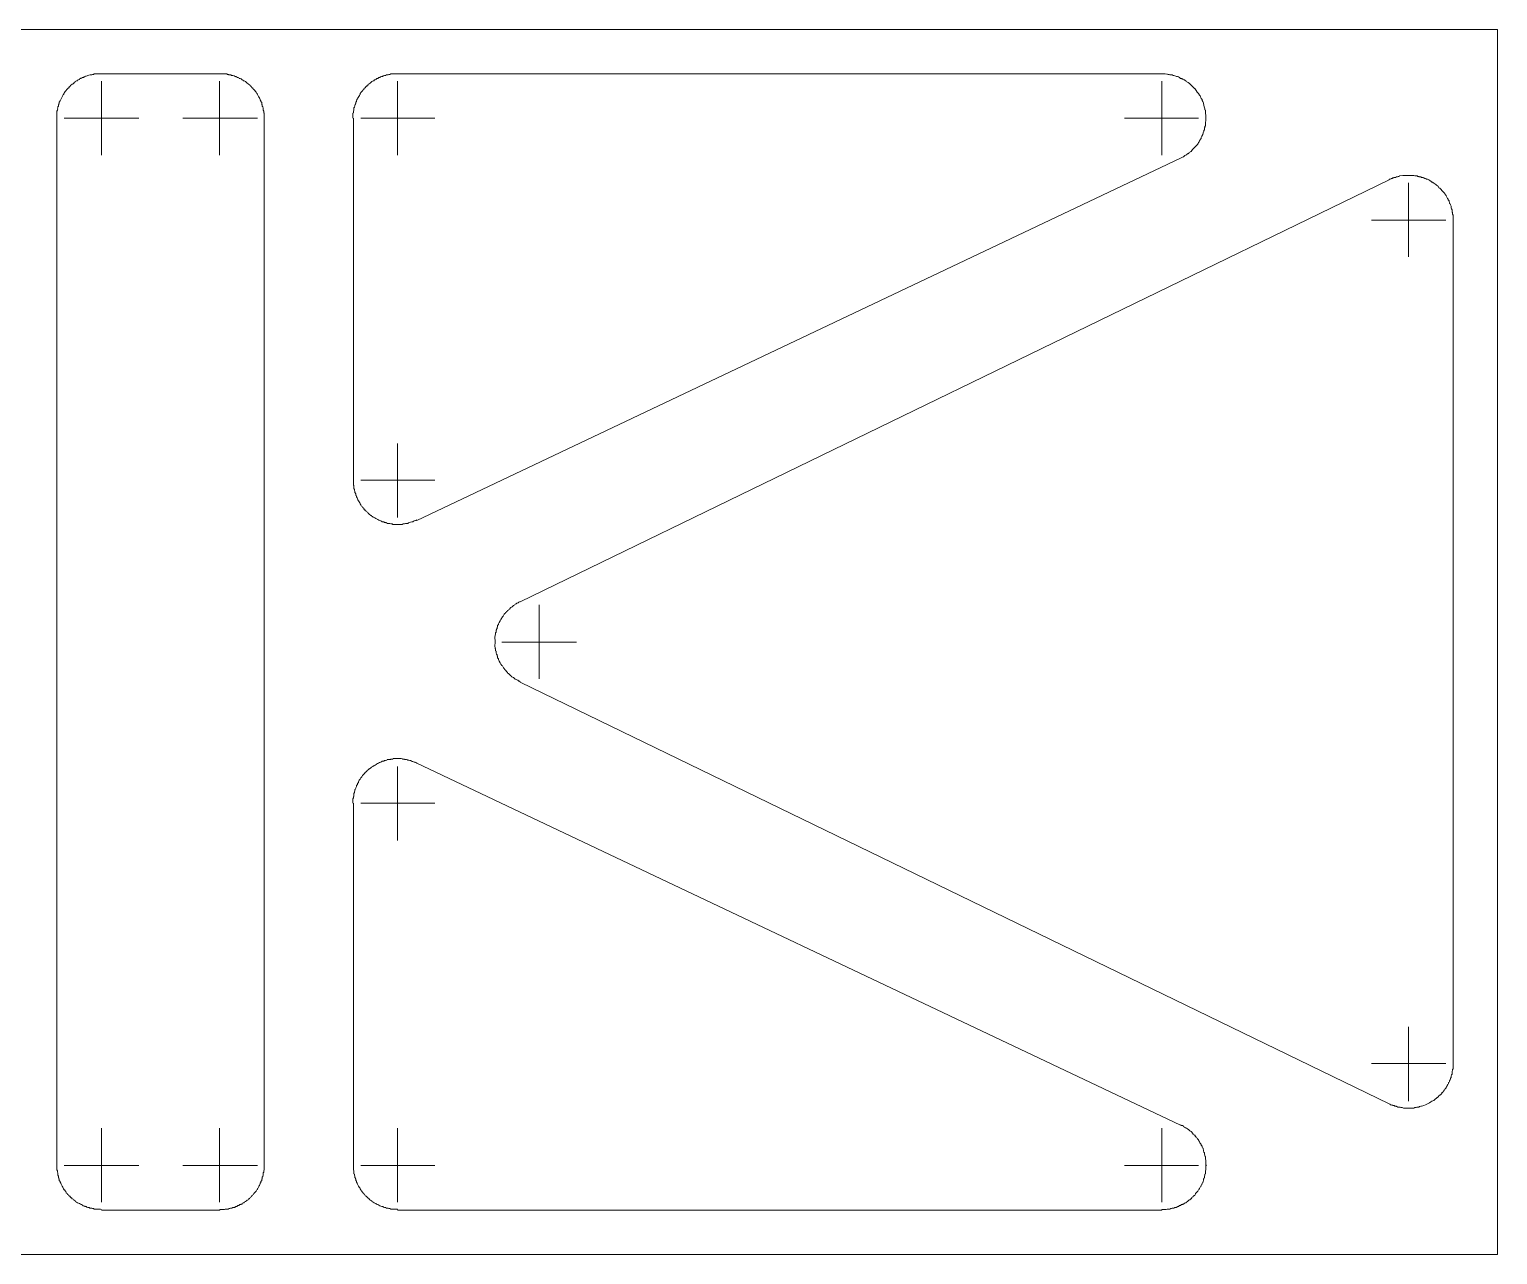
# Model space of a CAD drawing. Header units: millimetres. Extents: x 43 to 576, y 6 to 798.
# Drawn here: x 376.3 to 475.4, y 164.9 to 247.6 of the extents above; entities that cross this region are included whole.
import ezdxf

# ---------------------------------------------------------------- set-up
doc = ezdxf.new("R2010")
doc.units = ezdxf.units.MM
doc.header["$MEASUREMENT"] = 0
doc.layers.get('0').update_dxf_attribs({"linetype": 'CONTINUOUS'})

msp = doc.modelspace()

# ---------------------------------------------------------------- linework, layer by layer
at = {"color": 0, "linetype": 'Continuous', "lineweight": 9, "true_color": 0x000007}
for p, q in [((294.972, 247.635), (475.422, 247.635)), ((475.422, 164.936), (475.422, 247.635)), ((389.183, 244.625), (381.211, 244.625)), ((381.211, 241.648), (381.211, 244.129)), ((389.183, 241.648), (389.183, 244.129)), ((401.191, 241.648), (401.191, 244.129)), ((452.763, 241.648), (452.763, 244.129)), ((378.201, 241.648), (378.201, 170.956)), ((381.211, 241.648), (378.697, 241.648)), ((381.211, 241.648), (381.211, 239.134)), ((381.211, 241.648), (383.725, 241.648)), ((389.183, 241.648), (386.702, 241.648)), ((389.183, 241.648), (389.183, 239.134)), ((389.183, 241.648), (391.731, 241.648)), ((392.194, 170.956), (392.194, 241.648)), ((398.214, 241.648), (398.214, 217.202)), ((401.191, 241.648), (398.71, 241.648)), ((401.191, 241.648), (401.191, 239.134)), ((401.191, 241.648), (403.705, 241.648)), ((452.763, 241.648), (450.249, 241.648)), ((452.763, 241.648), (452.763, 239.134)), ((452.763, 241.648), (455.244, 241.648)), ((402.482, 214.489), (454.02, 238.935)), ((468.112, 237.48), (409.461, 208.998)), ((469.402, 234.767), (469.402, 237.281)), ((469.402, 234.767), (466.921, 234.767)), ((469.402, 234.767), (469.402, 232.286)), ((469.402, 234.767), (471.916, 234.767)), ((472.412, 177.837), (472.412, 234.767)), ((401.191, 217.202), (401.191, 219.683)), ((401.191, 217.202), (398.71, 217.202)), ((401.191, 217.202), (401.191, 214.688)), ((401.191, 217.202), (403.705, 217.202)), ((410.751, 206.285), (410.751, 208.799)), ((410.751, 206.285), (408.237, 206.285)), ((410.751, 206.285), (410.751, 203.804)), ((410.751, 206.285), (413.266, 206.285)), ((409.461, 203.573), (468.112, 175.124)), ((401.191, 195.402), (401.191, 197.883)), ((454.02, 173.669), (402.482, 198.115)), ((398.214, 195.402), (398.214, 170.956)), ((401.191, 195.402), (398.71, 195.402)), ((401.191, 195.402), (401.191, 192.888)), ((401.191, 195.402), (403.705, 195.402)), ((469.402, 177.837), (469.402, 180.318)), ((469.402, 177.837), (466.921, 177.837)), ((469.402, 177.837), (469.402, 175.29)), ((469.402, 177.837), (471.916, 177.837)), ((381.211, 170.956), (381.211, 173.47)), ((389.183, 170.956), (389.183, 173.47)), ((401.191, 170.956), (401.191, 173.47)), ((452.763, 170.956), (452.763, 173.47)), ((381.211, 170.956), (378.697, 170.956)), ((381.211, 170.956), (381.211, 168.475)), ((381.211, 170.956), (383.725, 170.956)), ((389.183, 170.956), (386.702, 170.956)), ((389.183, 170.956), (389.183, 168.475)), ((389.183, 170.956), (391.731, 170.956)), ((401.191, 170.956), (398.71, 170.956)), ((401.191, 170.956), (401.191, 168.475)), ((401.191, 170.956), (403.705, 170.956)), ((452.763, 170.956), (450.249, 170.956)), ((452.763, 170.956), (452.763, 168.475)), ((452.763, 170.956), (455.244, 170.956)), ((381.211, 167.946), (389.183, 167.946)), ((401.191, 167.946), (452.763, 167.946)), ((475.422, 164.936), (294.972, 164.936))]:
    msp.add_line(p, q, dxfattribs=at)
for points in [[(379.26, 243.93), (379.226, 243.93), (379.193, 243.897), (379.127, 243.864), (379.127, 243.798), (379.094, 243.798), (379.028, 243.765), (379.028, 243.699), (378.962, 243.699), (378.962, 243.666)], [(379.723, 244.294), (379.723, 244.261), (379.656, 244.228), (379.623, 244.228), (379.59, 244.162), (379.557, 244.162), (379.524, 244.162), (379.491, 244.129), (379.458, 244.096), (379.425, 244.096), (379.392, 244.063)], [(380.087, 244.459), (380.087, 244.426), (380.02, 244.426), (380.02, 244.393), (379.954, 244.393), (379.921, 244.393)], [(381.013, 244.625), (380.847, 244.625), (380.814, 244.625), (380.715, 244.625), (380.682, 244.592), (380.616, 244.592), (380.55, 244.559), (380.483, 244.559), (380.45, 244.559)], [(390.837, 244.162), (390.837, 244.162), (390.771, 244.162), (390.771, 244.195), (390.738, 244.228), (390.705, 244.228), (390.672, 244.261), (390.639, 244.294), (390.606, 244.294), (390.573, 244.327), (390.54, 244.327), (390.507, 244.327), (390.474, 244.36), (390.44, 244.393), (390.407, 244.393), (390.374, 244.393), (390.341, 244.426), (390.308, 244.426), (390.275, 244.459), (390.242, 244.459), (390.209, 244.459), (390.176, 244.493), (390.143, 244.493), (390.077, 244.526), (390.077, 244.526), (390.01, 244.526), (389.977, 244.526), (389.944, 244.559), (389.911, 244.559), (389.878, 244.559), (389.812, 244.559), (389.779, 244.592), (389.713, 244.592), (389.68, 244.625), (389.547, 244.625), (389.514, 244.625), (389.481, 244.625)], [(391.499, 243.566), (391.499, 243.566), (391.466, 243.599), (391.433, 243.632), (391.433, 243.666), (391.4, 243.699), (391.367, 243.699), (391.334, 243.765), (391.301, 243.765), (391.301, 243.798), (391.267, 243.798), (391.234, 243.864), (391.201, 243.864), (391.201, 243.897), (391.135, 243.93), (391.135, 243.93), (391.102, 243.963)], [(399.273, 243.963), (399.24, 243.93), (399.24, 243.93), (399.207, 243.897), (399.174, 243.864), (399.14, 243.864), (399.14, 243.798), (399.074, 243.798), (399.074, 243.765), (399.041, 243.765), (399.008, 243.699), (398.975, 243.699), (398.942, 243.666), (398.942, 243.632), (398.909, 243.599), (398.876, 243.566)], [(400.894, 244.625), (400.861, 244.625), (400.828, 244.625), (400.728, 244.625), (400.662, 244.592), (400.596, 244.592), (400.563, 244.559), (400.497, 244.559), (400.464, 244.559), (400.431, 244.559), (400.398, 244.526), (400.364, 244.526), (400.298, 244.526), (400.298, 244.526), (400.265, 244.493), (400.199, 244.493), (400.199, 244.459), (400.133, 244.459), (400.1, 244.459), (400.067, 244.426), (400.034, 244.426), (400.001, 244.393), (399.967, 244.393), (399.934, 244.393), (399.901, 244.36), (399.868, 244.327), (399.835, 244.327), (399.802, 244.327), (399.769, 244.294), (399.736, 244.294), (399.736, 244.261), (399.67, 244.228), (399.637, 244.228), (399.604, 244.195), (399.604, 244.162), (399.537, 244.162), (399.537, 244.162)], [(452.994, 244.625), (452.961, 244.625), (452.928, 244.625), (452.763, 244.625), (401.191, 244.625)], [(453.524, 244.526), (453.457, 244.559), (453.424, 244.559), (453.358, 244.559), (453.292, 244.559), (453.259, 244.592)], [(454.45, 244.096), (454.417, 244.129), (454.384, 244.162), (454.351, 244.162), (454.318, 244.195), (454.284, 244.228), (454.251, 244.228), (454.251, 244.228), (454.185, 244.261), (454.185, 244.294), (454.119, 244.294), (454.086, 244.327), (454.053, 244.327), (454.02, 244.327), (453.987, 244.36)], [(455.012, 243.632), (454.979, 243.632), (454.946, 243.666), (454.913, 243.699), (454.88, 243.732), (454.88, 243.765), (454.847, 243.765), (454.814, 243.798)], [(378.433, 242.805), (378.399, 242.805), (378.399, 242.739), (378.366, 242.739), (378.366, 242.706), (378.366, 242.64), (378.333, 242.64), (378.333, 242.574), (378.3, 242.541), (378.3, 242.508), (378.3, 242.475), (378.3, 242.442)], [(378.697, 243.335), (378.664, 243.302), (378.664, 243.269), (378.664, 243.236), (378.631, 243.236), (378.598, 243.202), (378.598, 243.169)], [(392.194, 241.648), (392.194, 241.681), (392.194, 241.978), (392.161, 242.012), (392.161, 242.111), (392.128, 242.177), (392.128, 242.21), (392.128, 242.276), (392.128, 242.342), (392.094, 242.375), (392.094, 242.409), (392.061, 242.442), (392.061, 242.475), (392.061, 242.508), (392.061, 242.541), (392.028, 242.574), (392.028, 242.64), (392.028, 242.64), (392.028, 242.706), (391.995, 242.739), (391.962, 242.739), (391.962, 242.805), (391.962, 242.805), (391.929, 242.872), (391.929, 242.905), (391.896, 242.938), (391.896, 242.971), (391.863, 242.971), (391.863, 243.037), (391.83, 243.037), (391.83, 243.103), (391.797, 243.103), (391.764, 243.202), (391.731, 243.236), (391.731, 243.236), (391.731, 243.269), (391.698, 243.302)], [(398.677, 243.302), (398.677, 243.269), (398.677, 243.236), (398.644, 243.236), (398.611, 243.202), (398.611, 243.169), (398.578, 243.103), (398.545, 243.103), (398.545, 243.037), (398.512, 243.037), (398.512, 242.971), (398.479, 242.971), (398.479, 242.938), (398.446, 242.905), (398.446, 242.872), (398.413, 242.805), (398.413, 242.805), (398.413, 242.739), (398.38, 242.739), (398.38, 242.706), (398.38, 242.64), (398.347, 242.64), (398.347, 242.574), (398.313, 242.541), (398.313, 242.508), (398.313, 242.475), (398.313, 242.442), (398.28, 242.409), (398.28, 242.375), (398.247, 242.342), (398.247, 242.276), (398.247, 242.21), (398.247, 242.177), (398.214, 242.111), (398.214, 242.012), (398.181, 241.978), (398.181, 241.912)], [(455.541, 242.739), (455.508, 242.772), (455.508, 242.805), (455.475, 242.839), (455.475, 242.872), (455.475, 242.905), (455.442, 242.938), (455.409, 242.971)], [(378.267, 242.276), (378.234, 242.21), (378.234, 242.177), (378.201, 242.111), (378.201, 242.045)], [(455.707, 242.045), (455.707, 242.078), (455.707, 242.177), (455.674, 242.21), (455.674, 242.276)], [(455.608, 240.755), (455.608, 240.821), (455.641, 240.821), (455.641, 240.854), (455.641, 240.92), (455.641, 240.986), (455.674, 241.019), (455.674, 241.085), (455.707, 241.118), (455.707, 241.185), (455.707, 241.218), (455.707, 241.284)], [(455.31, 240.093), (455.31, 240.126), (455.343, 240.159), (455.343, 240.192), (455.376, 240.225), (455.409, 240.258), (455.409, 240.291), (455.409, 240.325)], [(454.417, 239.167), (454.45, 239.2), (454.483, 239.233), (454.516, 239.233), (454.549, 239.266), (454.582, 239.266), (454.582, 239.299), (454.648, 239.332), (454.648, 239.332), (454.681, 239.365), (454.714, 239.398), (454.748, 239.398), (454.781, 239.464), (454.814, 239.464), (454.814, 239.498)], [(468.806, 237.744), (468.773, 237.711), (468.707, 237.711), (468.674, 237.678), (468.641, 237.678), (468.608, 237.678), (468.575, 237.678), (468.542, 237.645), (468.509, 237.645), (468.476, 237.645), (468.41, 237.645), (468.41, 237.612), (468.343, 237.612), (468.31, 237.579), (468.277, 237.579), (468.244, 237.579), (468.244, 237.546), (468.178, 237.513), (468.145, 237.513), (468.112, 237.513), (468.112, 237.48)], [(470.692, 237.513), (470.659, 237.513), (470.626, 237.513), (470.593, 237.546), (470.56, 237.579), (470.527, 237.579), (470.494, 237.579), (470.46, 237.612), (470.394, 237.612), (470.394, 237.645), (470.361, 237.645), (470.295, 237.645), (470.295, 237.645), (470.229, 237.678), (470.196, 237.678), (470.163, 237.678), (470.13, 237.678), (470.097, 237.711), (470.03, 237.711), (469.997, 237.744)], [(471.188, 237.215), (471.188, 237.215), (471.122, 237.248), (471.122, 237.281), (471.056, 237.281), (471.056, 237.314), (470.99, 237.314)], [(471.618, 236.818), (471.585, 236.851), (471.552, 236.884), (471.519, 236.917), (471.519, 236.917), (471.453, 236.95)], [(471.949, 236.388), (471.949, 236.421), (471.916, 236.454), (471.883, 236.487), (471.883, 236.52), (471.85, 236.553)], [(472.214, 235.859), (472.181, 235.892), (472.181, 235.925), (472.181, 235.958), (472.148, 235.991), (472.148, 236.057)], [(472.412, 234.767), (472.412, 234.8), (472.412, 235.098), (472.379, 235.164), (472.379, 235.263), (472.346, 235.296), (472.346, 235.363), (472.346, 235.396), (472.346, 235.462), (472.313, 235.528)], [(398.214, 216.937), (398.214, 216.871), (398.247, 216.838), (398.247, 216.739), (398.247, 216.706), (398.247, 216.639), (398.28, 216.573), (398.28, 216.507), (398.313, 216.474), (398.313, 216.474), (398.313, 216.408), (398.313, 216.375), (398.347, 216.342), (398.347, 216.309), (398.38, 216.276), (398.38, 216.242), (398.38, 216.209), (398.38, 216.176), (398.413, 216.143), (398.413, 216.11), (398.413, 216.077)], [(398.71, 215.548), (398.71, 215.515), (398.744, 215.482), (398.777, 215.449), (398.777, 215.449), (398.81, 215.415), (398.843, 215.382), (398.843, 215.349), (398.909, 215.316), (398.909, 215.283), (398.942, 215.25), (398.942, 215.217), (398.975, 215.217), (399.008, 215.184), (399.008, 215.151), (399.074, 215.118), (399.074, 215.118), (399.107, 215.085), (399.14, 215.052), (399.174, 215.018), (399.207, 214.985), (399.24, 214.952), (399.273, 214.919), (399.306, 214.919), (399.306, 214.886), (399.372, 214.853), (399.372, 214.82), (399.438, 214.82), (399.438, 214.787), (399.471, 214.754), (399.504, 214.754), (399.537, 214.721)], [(400.067, 214.456), (400.067, 214.456), (400.133, 214.423), (400.133, 214.39), (400.199, 214.39), (400.232, 214.39), (400.265, 214.39), (400.298, 214.357), (400.331, 214.357), (400.364, 214.357), (400.398, 214.357), (400.431, 214.324), (400.464, 214.324), (400.497, 214.291), (400.563, 214.291), (400.596, 214.291), (400.662, 214.291), (400.728, 214.258), (400.828, 214.258), (400.861, 214.225), (401.158, 214.225), (401.191, 214.225), (401.224, 214.225), (401.324, 214.225)], [(401.522, 214.225), (401.555, 214.258), (401.655, 214.258), (401.721, 214.291), (401.787, 214.291), (401.82, 214.291), (401.886, 214.291), (401.919, 214.324), (401.952, 214.324), (401.985, 214.357)], [(402.151, 214.39), (402.184, 214.39), (402.25, 214.39), (402.25, 214.423), (402.316, 214.456), (402.316, 214.456), (402.415, 214.489), (402.415, 214.489), (402.482, 214.522)], [(408.767, 208.535), (408.734, 208.502), (408.701, 208.469), (408.667, 208.436), (408.601, 208.403), (408.601, 208.369), (408.568, 208.336), (408.535, 208.336), (408.535, 208.303), (408.469, 208.27), (408.469, 208.237)], [(409.461, 208.998), (409.428, 208.998), (409.362, 208.965), (409.362, 208.932), (409.296, 208.932), (409.296, 208.932)], [(408.006, 207.509), (408.006, 207.509), (408.006, 207.476), (407.973, 207.443), (407.94, 207.41), (407.94, 207.344), (407.94, 207.344), (407.94, 207.278), (407.907, 207.278), (407.907, 207.245), (407.907, 207.179), (407.874, 207.179), (407.874, 207.112), (407.84, 207.079), (407.84, 207.013), (407.84, 206.98), (407.84, 206.947), (407.807, 206.914), (407.807, 206.815), (407.774, 206.749), (407.774, 206.715)], [(407.774, 205.888), (407.774, 205.855), (407.807, 205.822), (407.807, 205.69), (407.84, 205.657), (407.84, 205.657), (407.84, 205.591), (407.84, 205.525), (407.874, 205.492), (407.874, 205.458), (407.907, 205.425), (407.907, 205.392), (407.907, 205.359), (407.94, 205.326), (407.94, 205.293), (407.94, 205.26), (407.94, 205.227), (407.973, 205.161), (408.006, 205.161), (408.006, 205.128), (408.006, 205.095)], [(408.469, 204.367), (408.469, 204.334), (408.535, 204.334), (408.535, 204.301), (408.568, 204.268), (408.601, 204.234), (408.601, 204.234), (408.634, 204.168), (408.667, 204.168), (408.701, 204.135), (408.734, 204.102), (408.767, 204.102), (408.767, 204.069)], [(409.296, 203.705), (409.296, 203.705), (409.362, 203.672), (409.362, 203.639), (409.428, 203.639), (409.428, 203.639), (409.461, 203.606)], [(400.298, 198.28), (400.265, 198.247), (400.232, 198.247), (400.199, 198.247), (400.133, 198.247), (400.133, 198.214), (400.067, 198.181), (400.067, 198.181), (399.967, 198.148), (399.967, 198.148)], [(400.662, 198.346), (400.596, 198.346), (400.596, 198.346), (400.497, 198.346), (400.464, 198.313)], [(401.026, 198.412), (400.894, 198.412), (400.861, 198.379), (400.828, 198.379)], [(401.787, 198.346), (401.754, 198.346), (401.655, 198.346), (401.655, 198.379), (401.588, 198.379)], [(402.118, 198.247), (402.118, 198.28), (402.085, 198.28), (402.018, 198.28), (402.018, 198.28), (401.952, 198.313)], [(402.482, 198.115), (402.415, 198.148), (402.382, 198.181), (402.349, 198.181), (402.316, 198.181)], [(399.306, 197.718), (399.273, 197.718), (399.24, 197.685), (399.207, 197.652), (399.207, 197.652), (399.14, 197.619)], [(399.769, 198.049), (399.736, 198.049), (399.736, 198.015), (399.67, 197.982), (399.67, 197.982), (399.604, 197.949), (399.604, 197.949)], [(398.347, 196.361), (398.313, 196.328), (398.313, 196.295), (398.313, 196.229), (398.313, 196.229), (398.28, 196.163), (398.28, 196.13), (398.247, 196.064), (398.247, 195.998), (398.247, 195.965)], [(398.545, 196.858), (398.545, 196.825), (398.545, 196.792), (398.512, 196.758), (398.479, 196.725), (398.479, 196.692), (398.479, 196.659), (398.446, 196.626), (398.413, 196.593), (398.413, 196.56), (398.413, 196.527)], [(398.214, 195.766), (398.214, 195.766), (398.181, 195.7), (398.181, 195.601)], [(472.379, 177.44), (472.412, 177.473), (472.412, 177.605)], [(471.42, 175.587), (471.453, 175.654), (471.486, 175.654), (471.519, 175.687), (471.519, 175.72), (471.585, 175.72), (471.585, 175.753), (471.651, 175.819), (471.651, 175.852), (471.684, 175.885), (471.717, 175.885), (471.751, 175.951), (471.751, 175.951), (471.784, 175.984), (471.817, 176.017), (471.817, 176.051), (471.85, 176.084), (471.883, 176.117), (471.883, 176.117), (471.916, 176.183), (471.949, 176.183), (471.949, 176.249), (471.982, 176.249), (471.982, 176.282), (472.015, 176.315), (472.015, 176.348), (472.048, 176.381), (472.048, 176.414), (472.081, 176.447), (472.114, 176.481), (472.114, 176.514), (472.114, 176.547), (472.148, 176.58), (472.181, 176.613), (472.181, 176.646), (472.181, 176.679), (472.214, 176.712), (472.214, 176.778), (472.247, 176.778), (472.247, 176.811), (472.247, 176.878), (472.28, 176.878), (472.28, 176.944), (472.28, 176.977), (472.28, 177.01), (472.313, 177.043), (472.313, 177.076), (472.346, 177.109), (472.346, 177.175), (472.346, 177.208), (472.346, 177.241)], [(468.112, 175.124), (468.112, 175.124), (468.178, 175.091), (468.178, 175.058), (468.244, 175.058), (468.244, 175.058), (468.277, 175.025), (468.343, 175.025), (468.343, 174.992), (468.41, 174.992), (468.443, 174.992), (468.476, 174.959), (468.509, 174.959), (468.542, 174.959), (468.575, 174.959), (468.608, 174.926), (468.641, 174.926), (468.674, 174.893), (468.773, 174.893), (468.773, 174.893)], [(469.567, 174.827), (469.6, 174.827), (469.766, 174.827), (469.832, 174.86), (469.931, 174.86), (469.964, 174.893), (470.03, 174.893), (470.063, 174.893), (470.13, 174.893), (470.13, 174.926), (470.163, 174.926), (470.229, 174.959), (470.262, 174.959), (470.295, 174.959)], [(454.417, 173.47), (454.384, 173.503), (454.351, 173.503), (454.284, 173.536), (454.251, 173.57), (454.218, 173.603)], [(455.045, 172.908), (455.012, 172.941), (455.012, 172.974), (454.979, 173.007), (454.946, 173.007), (454.913, 173.04), (454.88, 173.073)], [(455.277, 172.577), (455.277, 172.61), (455.244, 172.643), (455.244, 172.676), (455.211, 172.709), (455.178, 172.743)], [(455.707, 171.386), (455.707, 171.452), (455.707, 171.486), (455.707, 171.552), (455.674, 171.585), (455.674, 171.651), (455.641, 171.717), (455.641, 171.75), (455.641, 171.783), (455.641, 171.816), (455.608, 171.849), (455.608, 171.882), (455.575, 171.916), (455.575, 171.949), (455.575, 171.982), (455.575, 172.015), (455.541, 172.048), (455.541, 172.081), (455.541, 172.114), (455.508, 172.147), (455.475, 172.18), (455.475, 172.246), (455.475, 172.246), (455.442, 172.313), (455.409, 172.313), (455.409, 172.346), (455.409, 172.379)], [(378.201, 170.692), (378.201, 170.659), (378.234, 170.592), (378.234, 170.493), (378.267, 170.46), (378.267, 170.394), (378.267, 170.361), (378.267, 170.295), (378.3, 170.228), (378.3, 170.228), (378.3, 170.195), (378.3, 170.129), (378.333, 170.129), (378.333, 170.063), (378.366, 170.03), (378.366, 169.997), (378.366, 169.964), (378.366, 169.931), (378.399, 169.898), (378.433, 169.865), (378.433, 169.832)], [(391.698, 169.302), (391.731, 169.335), (391.731, 169.368), (391.731, 169.401), (391.764, 169.401), (391.797, 169.501), (391.83, 169.534), (391.83, 169.567), (391.863, 169.6), (391.863, 169.633), (391.896, 169.666), (391.896, 169.699), (391.929, 169.699), (391.929, 169.765), (391.962, 169.798), (391.962, 169.832), (391.962, 169.865), (391.995, 169.898), (392.028, 169.931), (392.028, 169.964), (392.028, 169.997), (392.028, 170.03), (392.061, 170.063), (392.061, 170.096), (392.061, 170.129), (392.061, 170.195), (392.094, 170.195), (392.094, 170.228), (392.128, 170.295), (392.128, 170.361), (392.128, 170.394), (392.128, 170.46), (392.161, 170.493), (392.161, 170.592), (392.194, 170.659), (392.194, 170.956), (392.194, 170.956)], [(398.214, 170.692), (398.214, 170.659), (398.247, 170.592), (398.247, 170.493), (398.247, 170.46), (398.247, 170.394), (398.28, 170.361), (398.28, 170.295), (398.313, 170.228), (398.313, 170.228), (398.313, 170.195), (398.313, 170.129), (398.347, 170.129), (398.347, 170.063), (398.38, 170.03), (398.38, 169.997), (398.38, 169.964), (398.38, 169.931), (398.413, 169.898), (398.413, 169.865), (398.413, 169.832)], [(455.244, 169.302), (455.277, 169.335), (455.277, 169.368), (455.31, 169.401), (455.343, 169.501), (455.376, 169.534), (455.409, 169.567), (455.409, 169.6), (455.409, 169.633), (455.442, 169.666), (455.475, 169.699), (455.475, 169.699), (455.475, 169.765), (455.508, 169.798), (455.541, 169.832), (455.541, 169.865), (455.541, 169.898), (455.575, 169.931), (455.575, 169.964), (455.575, 169.997), (455.575, 170.03), (455.608, 170.063), (455.608, 170.096), (455.641, 170.129), (455.641, 170.195), (455.641, 170.195), (455.641, 170.228), (455.674, 170.295), (455.674, 170.361), (455.707, 170.394), (455.707, 170.46), (455.707, 170.493), (455.707, 170.592), (455.74, 170.659), (455.74, 170.956), (455.773, 170.956), (455.74, 170.989), (455.74, 171.155)], [(378.697, 169.302), (378.73, 169.302), (378.73, 169.236), (378.763, 169.236), (378.796, 169.203), (378.796, 169.17), (378.829, 169.137), (378.829, 169.104), (378.896, 169.071), (378.896, 169.071), (378.929, 169.005), (378.962, 169.005), (378.962, 168.971), (378.995, 168.938), (379.028, 168.905), (379.061, 168.872), (379.094, 168.872), (379.094, 168.839), (379.127, 168.806), (379.16, 168.773), (379.193, 168.773), (379.226, 168.707), (379.26, 168.707), (379.293, 168.674), (379.326, 168.641), (379.359, 168.608), (379.359, 168.608), (379.425, 168.574), (379.425, 168.541), (379.458, 168.541), (379.491, 168.508), (379.524, 168.475)], [(389.183, 167.946), (389.217, 167.979), (389.514, 167.979), (389.547, 168.012), (389.68, 168.012), (389.713, 168.012), (389.779, 168.012), (389.812, 168.045), (389.878, 168.045), (389.911, 168.078), (389.944, 168.078), (389.977, 168.078), (390.01, 168.078), (390.077, 168.111), (390.077, 168.111), (390.143, 168.111), (390.176, 168.111), (390.209, 168.144), (390.242, 168.144), (390.275, 168.178), (390.308, 168.178), (390.341, 168.178), (390.374, 168.211), (390.407, 168.244), (390.44, 168.244), (390.474, 168.244), (390.507, 168.277), (390.54, 168.31), (390.573, 168.31), (390.606, 168.31), (390.639, 168.343), (390.672, 168.343), (390.705, 168.376), (390.738, 168.409), (390.771, 168.442), (390.837, 168.442), (390.837, 168.475)], [(391.102, 168.641), (391.135, 168.674), (391.135, 168.707), (391.201, 168.707), (391.201, 168.74), (391.234, 168.773), (391.267, 168.806), (391.301, 168.839), (391.301, 168.839), (391.334, 168.872), (391.367, 168.905), (391.4, 168.938), (391.433, 168.971), (391.466, 169.005), (391.499, 169.038), (391.499, 169.071)], [(398.71, 169.302), (398.71, 169.302), (398.744, 169.236), (398.777, 169.236), (398.777, 169.203), (398.81, 169.17), (398.843, 169.137), (398.843, 169.104), (398.909, 169.071), (398.909, 169.071), (398.942, 169.005), (398.942, 169.005), (398.975, 168.971), (399.008, 168.938), (399.008, 168.905), (399.074, 168.872), (399.074, 168.872), (399.107, 168.839), (399.14, 168.806), (399.174, 168.773), (399.207, 168.74), (399.24, 168.707), (399.273, 168.707), (399.306, 168.674), (399.306, 168.641), (399.372, 168.608), (399.372, 168.608), (399.438, 168.574), (399.438, 168.541), (399.471, 168.541), (399.504, 168.508), (399.537, 168.475)], [(452.763, 167.946), (452.763, 167.979), (453.06, 167.979), (453.127, 168.012), (453.226, 168.012), (453.259, 168.012), (453.325, 168.012), (453.358, 168.045), (453.424, 168.045), (453.457, 168.078), (453.524, 168.078), (453.524, 168.078), (453.59, 168.078), (453.623, 168.111), (453.656, 168.111), (453.689, 168.111), (453.722, 168.111), (453.755, 168.144), (453.788, 168.144), (453.821, 168.178), (453.854, 168.178), (453.887, 168.178), (453.921, 168.211), (453.954, 168.244), (453.987, 168.244), (454.02, 168.244), (454.053, 168.277), (454.086, 168.31), (454.119, 168.31), (454.152, 168.31), (454.185, 168.343), (454.218, 168.343), (454.251, 168.376), (454.284, 168.409), (454.351, 168.442), (454.384, 168.442), (454.417, 168.475)], [(454.648, 168.641), (454.714, 168.707), (454.748, 168.707), (454.781, 168.773), (454.814, 168.806), (454.847, 168.839), (454.88, 168.839), (454.88, 168.872), (454.913, 168.905), (454.946, 168.938), (454.979, 168.938), (455.012, 168.971), (455.012, 169.005), (455.045, 169.038), (455.045, 169.071)], [(380.053, 168.211), (380.087, 168.211), (380.12, 168.178), (380.153, 168.178), (380.186, 168.178), (380.219, 168.144), (380.252, 168.144), (380.285, 168.111), (380.318, 168.111), (380.351, 168.111), (380.384, 168.111), (380.417, 168.078), (380.45, 168.078), (380.483, 168.078), (380.55, 168.078), (380.616, 168.045), (380.682, 168.045), (380.715, 168.012), (380.814, 168.012), (380.847, 168.012), (381.145, 168.012), (381.211, 167.979)], [(400.067, 168.211), (400.067, 168.211), (400.133, 168.178), (400.133, 168.178), (400.199, 168.178), (400.232, 168.144), (400.265, 168.144), (400.298, 168.111), (400.331, 168.111), (400.364, 168.111), (400.398, 168.111), (400.431, 168.078), (400.464, 168.078), (400.497, 168.078), (400.563, 168.078), (400.596, 168.045), (400.662, 168.045), (400.728, 168.012), (400.828, 168.012), (400.861, 168.012), (401.158, 168.012), (401.191, 167.979)]]:
    msp.add_lwpolyline(points, dxfattribs=at)
for points in [[(379.392, 244.063), (379.293, 243.963), (379.326, 243.996), (379.26, 243.93)], [(379.921, 244.393), (379.789, 244.294), (379.855, 244.36), (379.723, 244.294)], [(381.211, 244.625), (381.145, 244.625), (381.079, 244.625), (381.013, 244.625)], [(389.481, 244.625), (389.382, 244.625), (389.283, 244.625), (389.183, 244.625)], [(391.102, 243.963), (391.003, 243.996), (391.003, 244.096), (390.837, 244.162)], [(399.537, 244.162), (399.405, 244.096), (399.372, 243.996), (399.273, 243.963)], [(401.191, 244.625), (401.092, 244.625), (400.993, 244.625), (400.894, 244.625)], [(453.259, 244.592), (453.16, 244.592), (453.16, 244.625), (452.994, 244.625)], [(378.598, 243.169), (378.532, 243.07), (378.466, 242.938), (378.433, 242.805)], [(391.698, 243.302), (391.631, 243.434), (391.565, 243.467), (391.499, 243.566)], [(398.876, 243.566), (398.843, 243.467), (398.744, 243.434), (398.677, 243.302)], [(378.3, 242.442), (378.267, 242.409), (378.234, 242.309), (378.267, 242.276)], [(398.181, 241.912), (398.181, 241.846), (398.181, 241.747), (398.181, 241.648)], [(455.674, 242.276), (455.608, 242.442), (455.575, 242.607), (455.541, 242.739)], [(455.409, 240.325), (455.508, 240.457), (455.541, 240.622), (455.608, 240.755)], [(470.99, 237.314), (470.924, 237.413), (470.791, 237.447), (470.692, 237.513)], [(471.85, 236.553), (471.751, 236.62), (471.684, 236.752), (471.618, 236.818)], [(398.214, 217.202), (398.214, 217.103), (398.214, 217.003), (398.214, 216.937)], [(401.324, 214.225), (401.39, 214.225), (401.456, 214.225), (401.522, 214.225)], [(401.985, 214.357), (402.051, 214.357), (402.085, 214.39), (402.151, 214.39)], [(400.464, 198.313), (400.398, 198.313), (400.364, 198.28), (400.298, 198.28)], [(400.828, 198.379), (400.629, 198.379), (400.761, 198.346), (400.662, 198.346)], [(401.952, 198.313), (401.82, 198.313), (401.919, 198.346), (401.787, 198.346)], [(402.316, 198.181), (402.25, 198.214), (402.184, 198.214), (402.118, 198.247)], [(399.604, 197.949), (399.471, 197.85), (399.405, 197.85), (399.306, 197.718)], [(399.967, 198.148), (399.868, 198.082), (399.901, 198.115), (399.769, 198.049)], [(398.413, 196.527), (398.38, 196.461), (398.38, 196.395), (398.347, 196.361)], [(398.181, 195.601), (398.181, 195.535), (398.181, 195.468), (398.181, 195.402)], [(398.247, 195.965), (398.247, 195.766), (398.214, 195.965), (398.214, 195.766)], [(472.346, 177.241), (472.346, 177.374), (472.379, 177.274), (472.379, 177.44)], [(472.412, 177.605), (472.412, 177.705), (472.445, 177.671), (472.412, 177.837)], [(454.218, 173.603), (454.086, 173.702), (454.152, 173.603), (454.02, 173.702)], [(455.178, 172.743), (455.111, 172.842), (455.111, 172.809), (455.045, 172.908)], [(455.409, 172.379), (455.343, 172.445), (455.31, 172.544), (455.277, 172.577)], [(378.201, 170.956), (378.201, 170.857), (378.201, 170.791), (378.201, 170.692)], [(398.214, 170.956), (398.214, 170.857), (398.214, 170.791), (398.214, 170.692)], [(455.74, 171.155), (455.74, 171.287), (455.74, 171.254), (455.707, 171.386)], [(390.837, 168.475), (391.003, 168.541), (391.003, 168.608), (391.102, 168.641)], [(391.499, 169.071), (391.565, 169.17), (391.631, 169.17), (391.698, 169.302)], [(454.417, 168.475), (454.549, 168.541), (454.549, 168.608), (454.648, 168.641)], [(455.045, 169.071), (455.111, 169.17), (455.178, 169.17), (455.244, 169.302)]]:
    msp.add_open_spline(points, degree=3, dxfattribs=at)
for points, knots in [([(380.45, 244.559), (380.384, 244.559), (380.351, 244.526), (380.285, 244.526), (380.285, 244.526), (380.219, 244.459), (380.153, 244.493), (380.087, 244.459)], [0, 0, 0, 0, 0.125, 0.125, 0.125, 0.125, 1, 1, 1, 1]), ([(453.987, 244.36), (453.954, 244.393), (453.821, 244.459), (453.755, 244.459), (453.755, 244.459), (453.689, 244.493), (453.59, 244.526), (453.524, 244.526)], [0, 0, 0, 0, 0.125, 0.125, 0.125, 0.125, 1, 1, 1, 1]), ([(454.814, 243.798), (454.714, 243.897), (454.714, 243.897), (454.615, 243.996), (454.615, 243.996), (454.549, 244.029), (454.516, 244.063), (454.45, 244.096)], [0, 0, 0, 0, 0.125, 0.125, 0.125, 0.125, 1, 1, 1, 1]), ([(378.962, 243.666), (378.896, 243.599), (378.863, 243.566), (378.829, 243.5), (378.829, 243.5), (378.763, 243.467), (378.73, 243.401), (378.697, 243.335)], [0, 0, 0, 0, 0.125, 0.125, 0.125, 0.125, 1, 1, 1, 1]), ([(455.409, 242.971), (455.376, 243.037), (455.376, 243.136), (455.31, 243.202), (455.31, 243.202), (455.211, 243.335), (455.078, 243.467), (455.012, 243.632)], [0, 0, 0, 0, 0.125, 0.125, 0.125, 0.125, 1, 1, 1, 1]), ([(378.201, 242.045), (378.201, 241.945), (378.168, 242.045), (378.201, 241.879), (378.201, 241.879), (378.201, 241.78), (378.201, 241.714), (378.201, 241.648)], [0, 0, 0, 0, 0.125, 0.125, 0.125, 0.125, 1, 1, 1, 1]), ([(455.707, 241.284), (455.707, 241.515), (455.74, 241.383), (455.74, 241.515), (455.74, 241.515), (455.74, 241.615), (455.74, 241.681), (455.74, 241.78), (455.74, 241.78), (455.74, 241.879), (455.707, 241.846), (455.707, 242.045)], [0, 0, 0, 0, 0.083333, 0.083333, 0.083333, 0.083333, 0.166667, 0.166667, 0.166667, 0.166667, 1, 1, 1, 1]), ([(454.814, 239.498), (454.946, 239.597), (455.045, 239.762), (455.178, 239.861), (455.178, 239.861), (455.211, 239.961), (455.277, 240.027), (455.31, 240.093)], [0, 0, 0, 0, 0.125, 0.125, 0.125, 0.125, 1, 1, 1, 1]), ([(454.02, 238.935), (454.086, 238.968), (454.152, 239.001), (454.218, 239.034), (454.218, 239.034), (454.284, 239.101), (454.351, 239.134), (454.417, 239.167)], [0, 0, 0, 0, 0.125, 0.125, 0.125, 0.125, 1, 1, 1, 1]), ([(469.997, 237.744), (469.865, 237.744), (469.964, 237.777), (469.832, 237.744), (469.832, 237.744), (469.7, 237.777), (469.733, 237.777), (469.6, 237.777), (469.6, 237.777), (469.27, 237.777), (469.137, 237.777), (468.806, 237.744)], [0, 0, 0, 0, 0.083333, 0.083333, 0.083333, 0.083333, 0.166667, 0.166667, 0.166667, 0.166667, 1, 1, 1, 1]), ([(471.453, 236.95), (471.42, 237.05), (471.387, 237.05), (471.354, 237.083), (471.354, 237.083), (471.254, 237.149), (471.287, 237.116), (471.188, 237.215)], [0, 0, 0, 0, 0.125, 0.125, 0.125, 0.125, 1, 1, 1, 1]), ([(472.148, 236.057), (472.048, 236.156), (472.114, 236.123), (472.048, 236.223), (472.048, 236.223), (471.982, 236.289), (472.015, 236.322), (471.949, 236.388)], [0, 0, 0, 0, 0.125, 0.125, 0.125, 0.125, 1, 1, 1, 1]), ([(472.313, 235.528), (472.313, 235.561), (472.28, 235.627), (472.28, 235.693), (472.28, 235.693), (472.247, 235.76), (472.247, 235.826), (472.214, 235.859)], [0, 0, 0, 0, 0.125, 0.125, 0.125, 0.125, 1, 1, 1, 1]), ([(398.413, 216.077), (398.479, 215.978), (398.512, 215.912), (398.545, 215.812), (398.545, 215.812), (398.644, 215.713), (398.644, 215.647), (398.71, 215.548)], [0, 0, 0, 0, 0.125, 0.125, 0.125, 0.125, 1, 1, 1, 1]), ([(399.537, 214.721), (399.637, 214.655), (399.703, 214.655), (399.769, 214.588), (399.769, 214.588), (399.901, 214.522), (399.934, 214.489), (400.067, 214.456)], [0, 0, 0, 0, 0.125, 0.125, 0.125, 0.125, 1, 1, 1, 1]), ([(408.469, 208.237), (408.403, 208.204), (408.37, 208.138), (408.337, 208.072), (408.337, 208.072), (408.304, 208.039), (408.237, 207.939), (408.204, 207.873), (408.204, 207.873), (408.138, 207.807), (408.072, 207.609), (408.006, 207.509)], [0, 0, 0, 0, 0.083333, 0.083333, 0.083333, 0.083333, 0.166667, 0.166667, 0.166667, 0.166667, 1, 1, 1, 1]), ([(409.296, 208.932), (409.23, 208.899), (409.131, 208.833), (409.097, 208.799), (409.097, 208.799), (409.064, 208.766), (408.965, 208.733), (408.932, 208.667), (408.932, 208.667), (408.866, 208.634), (408.8, 208.601), (408.767, 208.535)], [0, 0, 0, 0, 0.083333, 0.083333, 0.083333, 0.083333, 0.166667, 0.166667, 0.166667, 0.166667, 1, 1, 1, 1]), ([(407.774, 206.715), (407.741, 206.55), (407.774, 206.484), (407.774, 206.285), (407.774, 206.285), (407.774, 206.12), (407.741, 206.087), (407.774, 205.888)], [0, 0, 0, 0, 0.125, 0.125, 0.125, 0.125, 1, 1, 1, 1]), ([(408.006, 205.095), (408.072, 204.929), (408.138, 204.83), (408.237, 204.698), (408.237, 204.698), (408.27, 204.665), (408.304, 204.598), (408.337, 204.532), (408.337, 204.532), (408.403, 204.499), (408.436, 204.4), (408.469, 204.367)], [0, 0, 0, 0, 0.083333, 0.083333, 0.083333, 0.083333, 0.166667, 0.166667, 0.166667, 0.166667, 1, 1, 1, 1]), ([(408.767, 204.069), (408.866, 203.97), (408.833, 204.036), (408.899, 203.937), (408.899, 203.937), (408.965, 203.937), (409.064, 203.838), (409.097, 203.804), (409.097, 203.804), (409.131, 203.771), (409.23, 203.738), (409.296, 203.705)], [0, 0, 0, 0, 0.083333, 0.083333, 0.083333, 0.083333, 0.166667, 0.166667, 0.166667, 0.166667, 1, 1, 1, 1]), ([(401.588, 198.379), (401.456, 198.379), (401.588, 198.412), (401.423, 198.412), (401.423, 198.412), (401.291, 198.412), (401.158, 198.412), (401.026, 198.412)], [0, 0, 0, 0, 0.125, 0.125, 0.125, 0.125, 1, 1, 1, 1]), ([(399.14, 197.619), (399.107, 197.519), (399.041, 197.519), (399.008, 197.486), (399.008, 197.486), (398.942, 197.387), (398.843, 197.321), (398.777, 197.188), (398.777, 197.188), (398.71, 197.089), (398.611, 196.99), (398.545, 196.858)], [0, 0, 0, 0, 0.083333, 0.083333, 0.083333, 0.083333, 0.166667, 0.166667, 0.166667, 0.166667, 1, 1, 1, 1]), ([(470.295, 174.959), (470.46, 174.992), (470.824, 175.157), (470.99, 175.29), (470.99, 175.29), (471.221, 175.389), (471.122, 175.389), (471.287, 175.488), (471.287, 175.488), (471.387, 175.587), (471.354, 175.521), (471.42, 175.587)], [0, 0, 0, 0, 0.083333, 0.083333, 0.083333, 0.083333, 0.166667, 0.166667, 0.166667, 0.166667, 1, 1, 1, 1]), ([(468.773, 174.893), (468.939, 174.893), (468.84, 174.86), (468.972, 174.86), (468.972, 174.86), (469.071, 174.86), (468.972, 174.827), (469.17, 174.827), (469.17, 174.827), (469.336, 174.793), (469.369, 174.827), (469.567, 174.827)], [0, 0, 0, 0, 0.083333, 0.083333, 0.083333, 0.083333, 0.166667, 0.166667, 0.166667, 0.166667, 1, 1, 1, 1]), ([(454.88, 173.073), (454.748, 173.206), (454.88, 173.106), (454.748, 173.239), (454.748, 173.239), (454.615, 173.305), (454.549, 173.437), (454.417, 173.47)], [0, 0, 0, 0, 0.125, 0.125, 0.125, 0.125, 1, 1, 1, 1]), ([(378.433, 169.832), (378.466, 169.732), (378.499, 169.666), (378.565, 169.567), (378.565, 169.567), (378.631, 169.468), (378.631, 169.401), (378.697, 169.302)], [0, 0, 0, 0, 0.125, 0.125, 0.125, 0.125, 1, 1, 1, 1]), ([(398.413, 169.832), (398.479, 169.732), (398.512, 169.666), (398.545, 169.567), (398.545, 169.567), (398.644, 169.468), (398.644, 169.401), (398.71, 169.302)], [0, 0, 0, 0, 0.125, 0.125, 0.125, 0.125, 1, 1, 1, 1]), ([(379.524, 168.475), (379.623, 168.409), (379.69, 168.409), (379.789, 168.343), (379.789, 168.343), (379.888, 168.31), (379.954, 168.244), (380.053, 168.211)], [0, 0, 0, 0, 0.125, 0.125, 0.125, 0.125, 1, 1, 1, 1]), ([(399.537, 168.475), (399.637, 168.409), (399.703, 168.409), (399.769, 168.343), (399.769, 168.343), (399.901, 168.31), (399.934, 168.244), (400.067, 168.211)], [0, 0, 0, 0, 0.125, 0.125, 0.125, 0.125, 1, 1, 1, 1])]:
    msp.add_open_spline(points, degree=3, knots=knots, dxfattribs=at)

doc.saveas('drawing.dxf')
